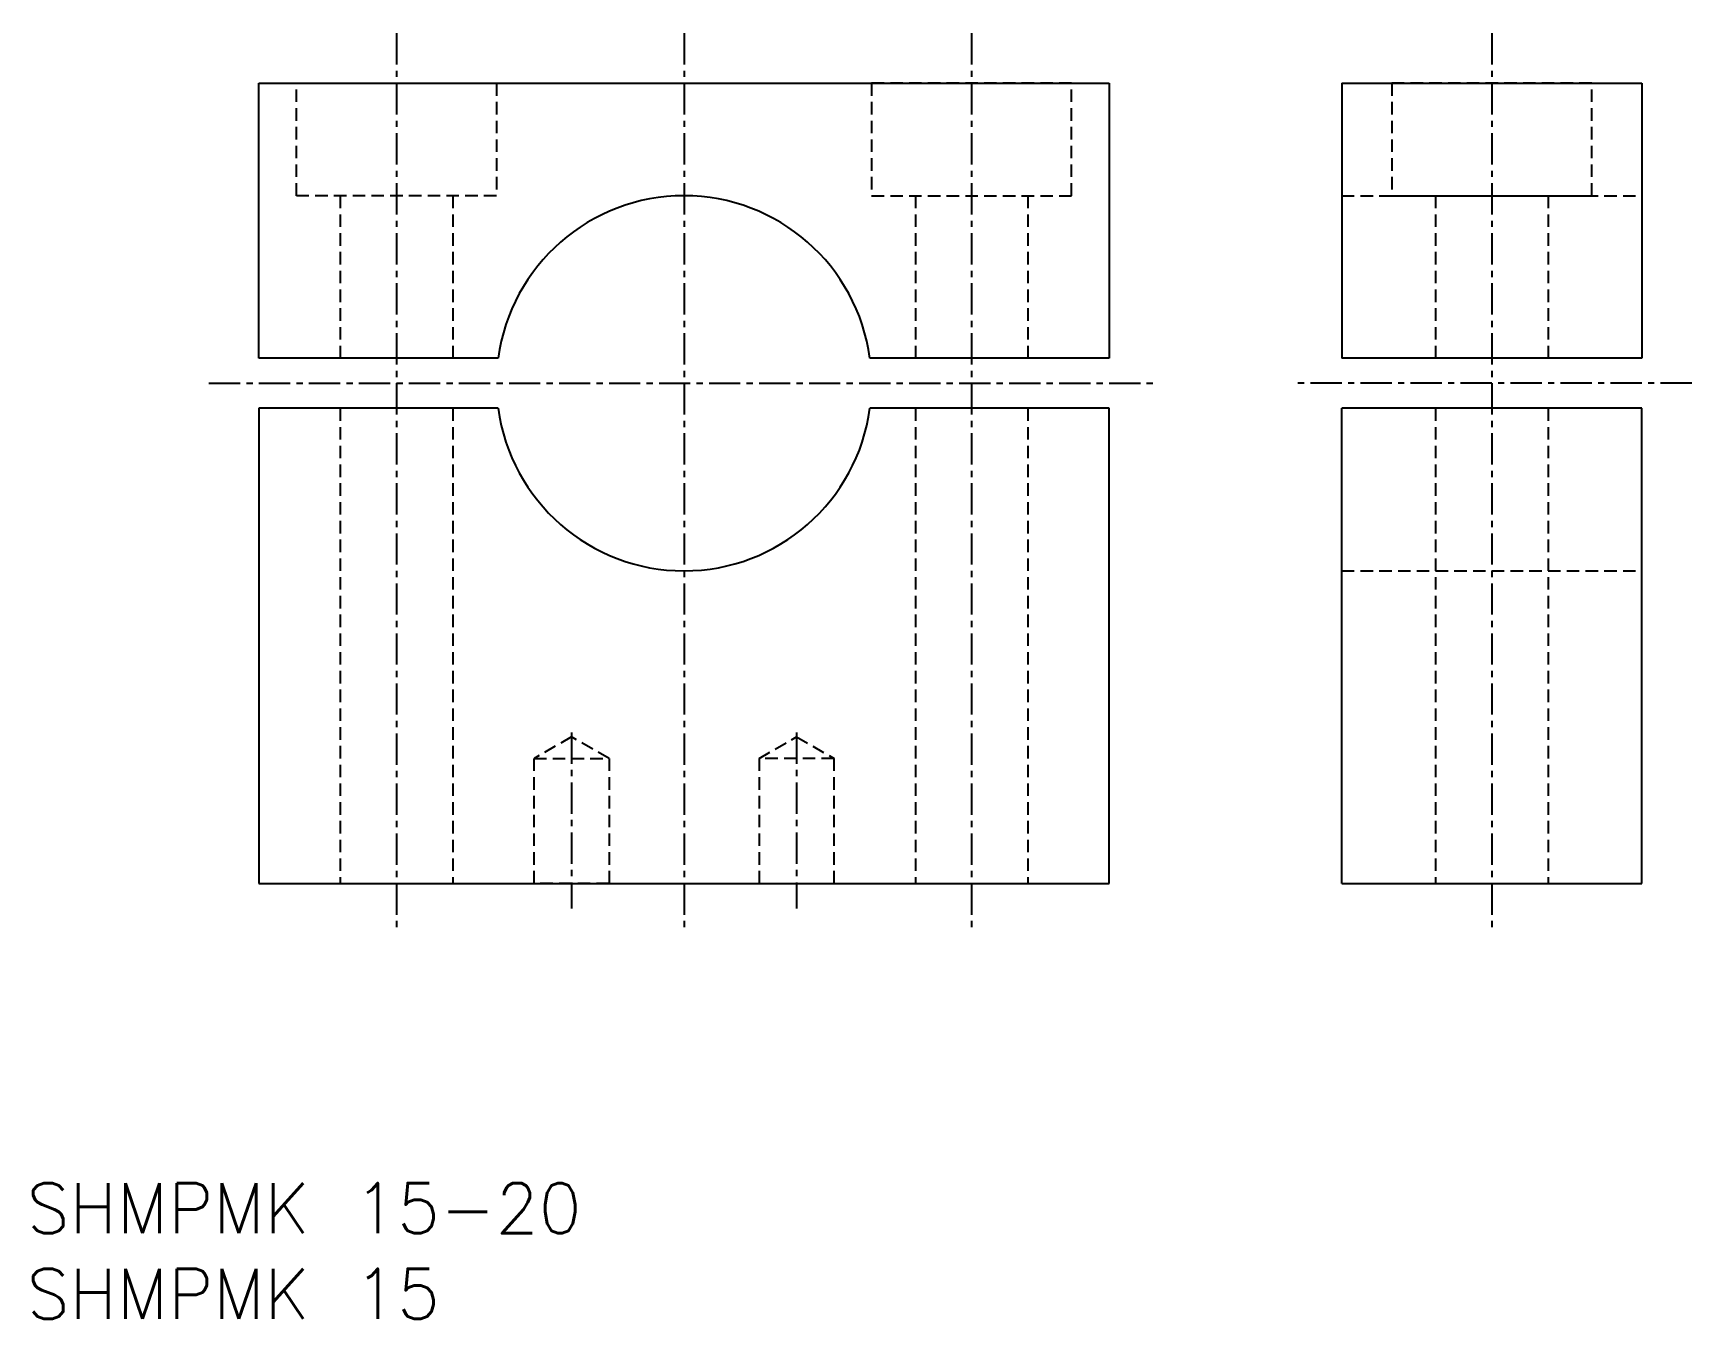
# Model space of a CAD drawing. Extents: x 379.4 to 445.7, y 78.7 to 130.1.
import ezdxf

# ---------------------------------------------------------------- set-up
doc = ezdxf.new("R2010")
doc.units = 0
doc.linetypes.add('CENTER', pattern=[2, 1.25, -0.25, 0.25, -0.25])
doc.linetypes.add('DASHED', pattern=[0.75, 0.5, -0.25])
doc.layers.get('0').update_dxf_attribs({"linetype": 'CONTINUOUS'})
doc.layers.add('CENTER', color=1, linetype='CENTER')
doc.styles.get("Standard").update_dxf_attribs({"font": 'txt.shx', "bigfont": 'extfont.shx'})

msp = doc.modelspace()

# ---------------------------------------------------------------- linework, layer by layer
at = {"color": 7, "linetype": 'CONTINUOUS'}
for p, q in [((388.434, 117.106), (388.434, 128.106)), ((388.434, 128.106), (422.434, 128.106)), ((422.434, 128.106), (422.434, 117.106)), ((431.737, 128.106), (443.737, 128.106)), ((431.737, 128.106), (431.737, 117.106)), ((443.737, 128.106), (443.737, 117.106)), ((398.001, 117.106), (388.434, 117.106)), ((422.434, 117.106), (412.867, 117.106)), ((443.737, 117.106), (431.737, 117.106)), ((398.001, 115.106), (388.434, 115.106)), ((388.434, 115.106), (388.434, 96.106)), ((422.434, 115.106), (412.867, 115.106)), ((422.434, 96.106), (422.434, 115.106)), ((443.737, 115.106), (431.737, 115.106)), ((431.737, 96.106), (431.737, 115.106)), ((443.737, 96.106), (443.737, 115.106)), ((388.434, 96.106), (422.434, 96.106)), ((431.737, 96.106), (443.737, 96.106))]:
    msp.add_line(p, q, dxfattribs=at)
at = {"color": 3, "linetype": 'DASHED'}
for p, q in [((391.684, 123.606), (391.684, 117.106)), ((396.184, 123.606), (396.184, 117.106)), ((414.684, 123.606), (414.684, 117.106)), ((419.184, 123.606), (419.184, 117.106)), ((431.737, 123.606), (443.737, 123.606)), ((435.487, 123.606), (435.487, 117.106)), ((439.987, 123.606), (439.987, 117.106)), ((391.684, 115.106), (391.684, 96.106)), ((396.184, 115.106), (396.184, 96.106)), ((414.684, 115.106), (414.684, 96.106)), ((419.184, 115.106), (419.184, 96.106)), ((435.487, 115.106), (435.487, 96.106)), ((439.987, 115.106), (439.987, 96.106)), ((431.737, 108.606), (443.737, 108.606)), ((400.934, 101.972), (399.434, 101.106)), ((402.434, 101.106), (400.934, 101.972)), ((408.434, 101.106), (409.934, 101.972)), ((409.934, 101.972), (411.434, 101.106))]:
    msp.add_line(p, q, dxfattribs=at)
for points in [[(397.934, 123.606), (389.934, 123.606), (389.934, 128.106), (397.934, 128.106)], [(412.934, 123.606), (420.934, 123.606), (420.934, 128.106), (412.934, 128.106)], [(433.737, 123.606), (441.737, 123.606), (441.737, 128.106), (433.737, 128.106)], [(402.434, 96.106), (399.434, 96.106), (399.434, 101.106), (402.434, 101.106)], [(408.434, 96.106), (411.434, 96.106), (411.434, 101.106), (408.434, 101.106)]]:
    msp.add_lwpolyline(points, close=True, dxfattribs=at)
at = {"color": 7, "linetype": 'CONTINUOUS'}
for start, end in [(7.66226, 172.33774), (187.66226, 352.33774)]:
    msp.add_arc((405.434, 116.106), 7.5, start, end, dxfattribs=at)
at = {"layer": 'CENTER', "color": 1, "linetype": 'CENTER'}
for p, q in [((393.934, 130.106), (393.934, 94.106)), ((405.434, 130.106), (405.434, 94.106)), ((416.934, 130.106), (416.934, 94.106)), ((437.737, 130.106), (437.737, 94.106)), ((386.434, 116.106), (424.434, 116.106)), ((445.737, 116.106), (429.737, 116.106)), ((400.934, 102.145), (400.934, 95.106)), ((409.934, 102.145), (409.934, 95.106))]:
    msp.add_line(p, q, dxfattribs=at)

# ---------------------------------------------------------------- texts
at = {"color": 7, "linetype": 'CONTINUOUS'}
for s, p in [('SHMPMK 15-20', (379.148, 82.123)), ('SHMPMK 15', (379.148, 78.699))]:
    msp.add_text(s, height=2, dxfattribs=at).set_placement(p)

doc.saveas('drawing.dxf')
